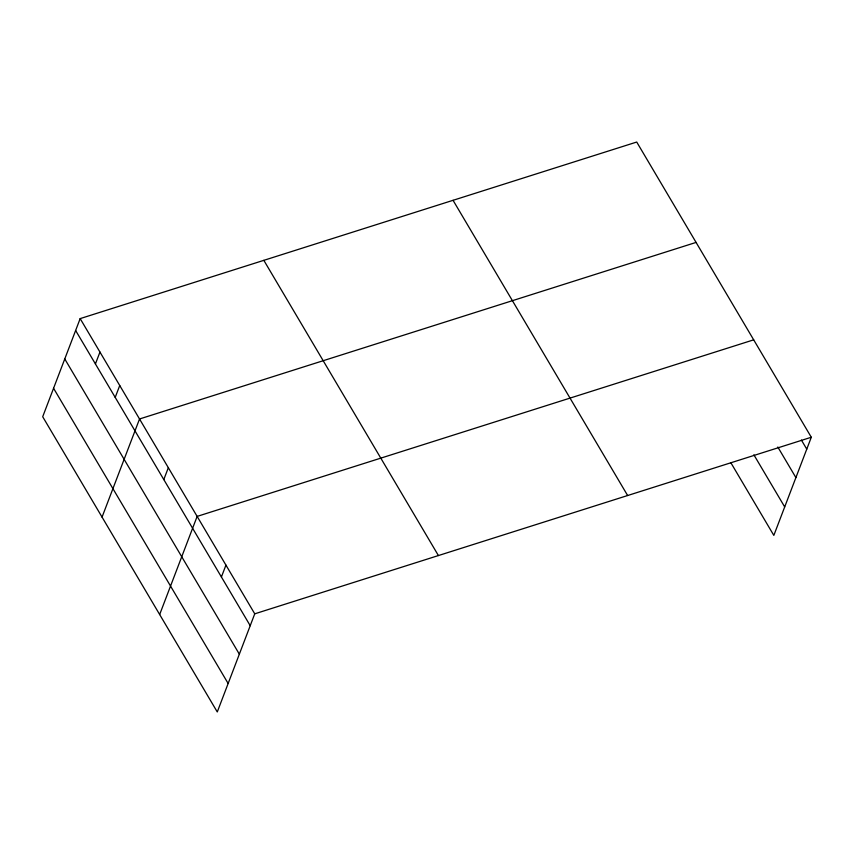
<?xml version="1.0" encoding="UTF-8"?>
<svg xmlns="http://www.w3.org/2000/svg" width="854" height="854" viewBox="0 0 854 854"><rect width="100%" height="100%" fill="white"/><g stroke="black" fill="none" stroke-linecap="round" stroke-linejoin="round"><path stroke-width="1.28" d="M80.169 318.606L42.7 416.741L217.279 711.958L254.748 613.823L811.3 437.259L636.721 142.042L80.169 318.606L254.748 613.823M95.424 363.943L99.961 352.061M115.205 397.398L119.741 385.528M102.053 517.108L139.533 418.983L696.074 242.419M163.797 479.564L168.334 467.693M159.666 614.528L197.146 516.403L753.687 339.839M221.41 576.994L225.947 565.113M811.3 437.259L773.831 535.394L730.949 462.889M801.404 440.077L806.763 449.14M777.813 447.016L795.896 477.599M753.879 454.819L784.698 506.924M453.058 200.316L627.637 495.523M263.833 260.342L438.412 555.559M75.632 330.487L250.222 625.704M64.765 358.947L239.344 654.164M53.567 388.271L228.146 683.488"/></g></svg>
